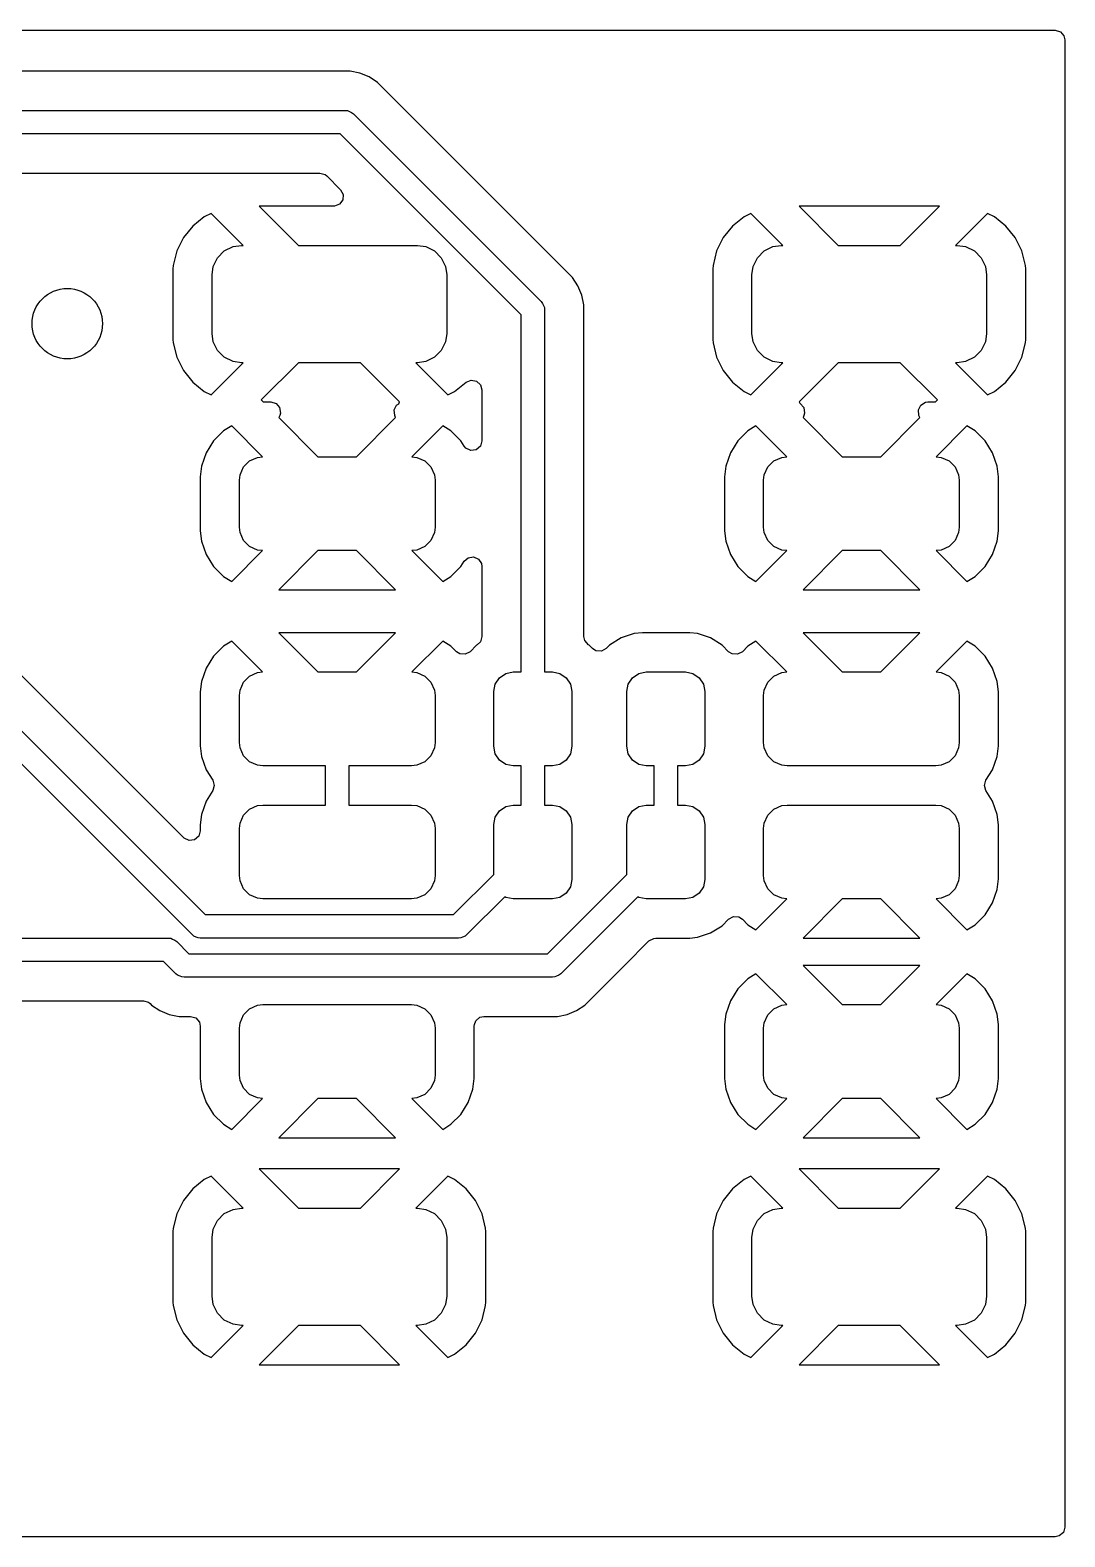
# Model space of a CAD drawing. Extents: x 133.5 to 160, y -98.2 to -79.
# Drawn here: x 146.78 to 160, y -98.25 to -79 of the extents above; entities that cross this region are included whole.
import ezdxf

# ---------------------------------------------------------------- set-up
doc = ezdxf.new("R2010")
doc.units = 0
doc.layers.add('BLACK', color=7, linetype='CONTINUOUS')

msp = doc.modelspace()

# ---------------------------------------------------------------- linework, layer by layer
at = {"layer": 'BLACK', "linetype": 'CONTINUOUS'}
for p, q in [((133.624, -79), (159.876, -79)), ((159.876, -79), (159.943039, -79.019685)), ((159.943039, -79.019685), (159.988794, -79.072489)), ((159.988794, -79.072489), (160, -79.124)), ((160, -79.124), (160, -98.126)), ((150.864375, -79.5245), (143.810931, -79.5245)), ((150.864377, -79.5245), (150.864375, -79.5245)), ((150.990044, -79.549497), (150.864377, -79.5245)), ((150.99005, -79.549499), (150.990044, -79.549497)), ((151.108433, -79.598535), (150.99005, -79.549499)), ((151.10844, -79.59854), (151.108433, -79.598535)), ((151.214979, -79.669726), (151.10844, -79.59854)), ((152.795253, -81.25), (151.214979, -79.669726)), ((143.875, -80.025), (150.800306, -80.025)), ((150.800306, -80.025), (150.82957, -80.027882)), ((150.82957, -80.027882), (150.846754, -80.035)), ((150.846754, -80.035), (150.883641, -80.050279)), ((150.883641, -80.050279), (150.906372, -80.068934)), ((150.906372, -80.068934), (153.306066, -82.468628)), ((150.738174, -80.325), (143.937132, -80.325)), ((153.05, -82.636826), (150.738174, -80.325)), ((145.823999, -80.8255), (150.479498, -80.8255)), ((150.479498, -80.8255), (150.546537, -80.845185)), ((150.546537, -80.845185), (150.567179, -80.861819)), ((150.567179, -80.861819), (150.743679, -81.038319)), ((150.743679, -81.038319), (150.777164, -81.099642)), ((150.730308, -81.225267), (150.664844, -81.249684)), ((150.77218, -81.169334), (150.730308, -81.225267)), ((150.777164, -81.099642), (150.77218, -81.169334)), ((149.000973, -81.383393), (148.852633, -81.502632)), ((149.087117, -81.340669), (149.000973, -81.383393)), ((149.087118, -81.340669), (149.087117, -81.340669)), ((149.496449, -81.75), (149.087118, -81.340669)), ((150.655998, -81.25), (149.703551, -81.25)), ((149.703551, -81.25), (150.203551, -81.75)), ((150.664844, -81.249684), (150.655998, -81.25)), ((153.594156, -82.048903), (152.795253, -81.25)), ((155.900973, -81.383393), (155.752633, -81.502632)), ((155.987117, -81.340669), (155.900973, -81.383393)), ((155.987118, -81.340669), (155.987117, -81.340669)), ((156.396449, -81.75), (155.987118, -81.340669)), ((158.396447, -81.25), (156.603551, -81.25)), ((156.603551, -81.25), (157.103552, -81.75)), ((157.896446, -81.75), (158.396447, -81.25)), ((159.01288, -81.340668), (158.603549, -81.75)), ((159.099025, -81.383392), (159.01288, -81.340668)), ((159.247366, -81.502632), (159.099025, -81.383392)), ((148.852632, -81.502633), (148.733392, -81.650974)), ((148.852633, -81.502632), (148.852632, -81.502633)), ((155.752632, -81.502633), (155.633392, -81.650974)), ((155.752633, -81.502632), (155.752632, -81.502633)), ((159.247367, -81.502633), (159.247366, -81.502632)), ((159.366607, -81.650974), (159.247367, -81.502633)), ((148.73339, -81.650977), (148.648831, -81.821476)), ((148.733392, -81.650974), (148.73339, -81.650977)), ((149.257096, -81.819807), (149.367999, -81.76559)), ((149.367999, -81.76559), (149.475, -81.75)), ((149.475, -81.75), (149.496449, -81.75)), ((150.203551, -81.75), (151.725, -81.75)), ((151.725, -81.75), (151.832001, -81.76559)), ((151.832001, -81.76559), (151.942904, -81.819807)), ((155.63339, -81.650977), (155.548831, -81.821476)), ((155.633392, -81.650974), (155.63339, -81.650977)), ((156.157096, -81.819807), (156.267999, -81.76559)), ((156.267999, -81.76559), (156.375, -81.75)), ((156.375, -81.75), (156.396449, -81.75)), ((157.103552, -81.75), (157.896446, -81.75)), ((158.603549, -81.75), (158.625, -81.75)), ((158.625, -81.75), (158.732001, -81.76559)), ((158.732001, -81.76559), (158.842904, -81.819807)), ((159.366609, -81.650977), (159.366607, -81.650974)), ((159.451168, -81.821476), (159.366609, -81.650977)), ((148.648831, -81.821476), (148.602897, -82.006175)), ((149.11559, -82.017999), (149.169807, -81.907096)), ((149.169807, -81.907096), (149.257096, -81.819807)), ((151.942904, -81.819807), (152.030193, -81.907096)), ((152.030193, -81.907096), (152.08441, -82.017999)), ((155.548831, -81.821476), (155.502897, -82.006175)), ((156.01559, -82.017999), (156.069807, -81.907096)), ((156.069807, -81.907096), (156.157096, -81.819807)), ((158.842904, -81.819807), (158.930193, -81.907096)), ((158.930193, -81.907096), (158.98441, -82.017999)), ((159.497102, -82.006175), (159.451168, -81.821476)), ((148.602897, -82.006175), (148.6, -82.048903)), ((148.6, -82.048903), (148.6, -82.951096)), ((149.1, -82.125), (149.11559, -82.017999)), ((149.1, -82.875), (149.1, -82.125)), ((152.08441, -82.017999), (152.1, -82.125)), ((152.1, -82.125), (152.1, -82.875)), ((153.705273, -82.16002), (153.594156, -82.048903)), ((153.705275, -82.160023), (153.705273, -82.16002)), ((153.705277, -82.160025), (153.705275, -82.160023)), ((153.776465, -82.266567), (153.705277, -82.160025)), ((155.502897, -82.006175), (155.5, -82.048903)), ((155.5, -82.048903), (155.5, -82.951096)), ((156, -82.125), (156.01559, -82.017999)), ((156, -82.875), (156, -82.125)), ((158.98441, -82.017999), (159, -82.125)), ((159, -82.125), (159, -82.875)), ((159.5, -82.048903), (159.497102, -82.006175)), ((159.5, -82.951096), (159.5, -82.048903)), ((153.825501, -82.38495), (153.776465, -82.266567)), ((153.825501, -82.384954), (153.825501, -82.38495)), ((153.825502, -82.384955), (153.825501, -82.384954)), ((153.8505, -82.510622), (153.825502, -82.384955)), ((153.306066, -82.468628), (153.324721, -82.491359)), ((153.324721, -82.491359), (153.335203, -82.516665)), ((153.335203, -82.516665), (153.347118, -82.54543)), ((153.347118, -82.54543), (153.35, -82.574694)), ((153.35, -82.574694), (153.35, -87.2)), ((153.8505, -83.749999), (153.8505, -82.510622)), ((153.05, -87.2), (153.05, -82.636826)), ((148.6, -82.951096), (148.602897, -82.993824)), ((149.11559, -82.982001), (149.1, -82.875)), ((152.1, -82.875), (152.08441, -82.982001)), ((155.5, -82.951096), (155.502897, -82.993824)), ((156.01559, -82.982001), (156, -82.875)), ((159, -82.875), (158.98441, -82.982001)), ((159.497102, -82.993824), (159.5, -82.951096)), ((148.602897, -82.993824), (148.648831, -83.178523)), ((149.169807, -83.092904), (149.11559, -82.982001)), ((149.257096, -83.180193), (149.169807, -83.092904)), ((152.030193, -83.092904), (151.942904, -83.180193)), ((152.08441, -82.982001), (152.030193, -83.092904)), ((155.502897, -82.993824), (155.548831, -83.178523)), ((156.069807, -83.092904), (156.01559, -82.982001)), ((156.157096, -83.180193), (156.069807, -83.092904)), ((158.930193, -83.092904), (158.842904, -83.180193)), ((158.98441, -82.982001), (158.930193, -83.092904)), ((159.451168, -83.178523), (159.497102, -82.993824)), ((148.648831, -83.178523), (148.73339, -83.349022)), ((148.73339, -83.349022), (148.733392, -83.349025)), ((148.733392, -83.349025), (148.852632, -83.497366)), ((149.087117, -83.659329), (149.496447, -83.25)), ((149.367999, -83.23441), (149.257096, -83.180193)), ((149.475, -83.25), (149.367999, -83.23441)), ((149.496447, -83.25), (149.475, -83.25)), ((150.203552, -83.25), (149.728552, -83.725)), ((150.996448, -83.25), (150.203552, -83.25)), ((151.496448, -83.749999), (150.996448, -83.25)), ((151.725, -83.25), (151.703552, -83.25)), ((151.703552, -83.25), (152.112881, -83.659329)), ((151.832001, -83.23441), (151.725, -83.25)), ((151.942904, -83.180193), (151.832001, -83.23441)), ((155.548831, -83.178523), (155.63339, -83.349022)), ((155.63339, -83.349022), (155.633392, -83.349025)), ((155.633392, -83.349025), (155.752632, -83.497366)), ((155.987117, -83.659329), (156.396447, -83.25)), ((156.267999, -83.23441), (156.157096, -83.180193)), ((156.375, -83.25), (156.267999, -83.23441)), ((156.396447, -83.25), (156.375, -83.25)), ((157.103551, -83.25), (156.603552, -83.749999)), ((157.896448, -83.25), (157.103551, -83.25)), ((158.371446, -83.724998), (157.896448, -83.25)), ((158.625, -83.25), (158.603552, -83.25)), ((158.603552, -83.25), (159.012881, -83.659329)), ((158.732001, -83.23441), (158.625, -83.25)), ((158.842904, -83.180193), (158.732001, -83.23441)), ((159.247367, -83.497366), (159.366607, -83.349025)), ((159.366607, -83.349025), (159.366609, -83.349022)), ((159.366609, -83.349022), (159.451168, -83.178523)), ((148.852632, -83.497366), (148.852633, -83.497367)), ((148.852633, -83.497367), (149.000972, -83.616606)), ((152.199027, -83.616606), (152.347813, -83.497008)), ((152.347813, -83.497008), (152.412396, -83.470349)), ((152.412396, -83.470349), (152.481141, -83.482839)), ((152.481141, -83.482839), (152.532219, -83.530513)), ((152.532219, -83.530513), (152.5495, -83.593655)), ((155.752632, -83.497366), (155.752633, -83.497367)), ((155.752633, -83.497367), (155.900972, -83.616606)), ((159.099027, -83.616606), (159.247366, -83.497367)), ((159.247366, -83.497367), (159.247367, -83.497366)), ((149.000972, -83.616606), (149.087117, -83.659329)), ((149.728552, -83.725), (149.753552, -83.75)), ((152.112881, -83.659329), (152.199027, -83.616606)), ((152.5495, -83.593655), (152.5495, -84.247463)), ((155.900972, -83.616606), (155.987117, -83.659329)), ((158.346447, -83.75), (158.371446, -83.724999)), ((158.371446, -83.724999), (158.371446, -83.724998)), ((159.012881, -83.659329), (159.099027, -83.616606)), ((149.753552, -83.75), (149.850816, -83.75)), ((149.850816, -83.75), (149.917855, -83.769685)), ((149.917855, -83.769685), (149.96361, -83.822489)), ((149.965377, -83.921453), (149.953551, -83.95)), ((149.96361, -83.822489), (149.973554, -83.891647)), ((149.973554, -83.891647), (149.965377, -83.921453)), ((151.427153, -83.851984), (151.458428, -83.789504)), ((151.434622, -83.921453), (151.427153, -83.851984)), ((151.446446, -83.95), (151.434622, -83.921453)), ((151.458428, -83.789504), (151.487141, -83.772467)), ((151.487141, -83.772467), (151.496448, -83.749999)), ((153.8505, -84.705069), (153.8505, -83.749999)), ((156.603552, -83.749999), (156.610855, -83.767629)), ((156.610855, -83.767629), (156.617855, -83.769685)), ((156.617855, -83.769685), (156.66361, -83.822489)), ((156.665377, -83.921453), (156.653551, -83.95)), ((156.66361, -83.822489), (156.673554, -83.891647)), ((156.673554, -83.891647), (156.665377, -83.921453)), ((158.127153, -83.851984), (158.158428, -83.789504)), ((158.134622, -83.921453), (158.127153, -83.851984)), ((158.146446, -83.95), (158.134622, -83.921453)), ((158.158428, -83.789504), (158.218517, -83.753852)), ((158.218517, -83.753852), (158.249183, -83.75)), ((158.249183, -83.75), (158.346447, -83.75)), ((149.248051, -84.120577), (149.120577, -84.248051)), ((149.351822, -84.055374), (149.248051, -84.120577)), ((149.746817, -84.450369), (149.351822, -84.055374)), ((149.953551, -83.95), (150.453552, -84.45)), ((150.946446, -84.45), (151.446446, -83.95)), ((152.048176, -84.055373), (151.65318, -84.450368)), ((152.151948, -84.120577), (152.048176, -84.055373)), ((152.279422, -84.248051), (152.151948, -84.120577)), ((155.948051, -84.120577), (155.820577, -84.248051)), ((156.051822, -84.055374), (155.948051, -84.120577)), ((156.446817, -84.450369), (156.051822, -84.055374)), ((156.653551, -83.95), (157.153552, -84.45)), ((157.646446, -84.45), (158.146446, -83.95)), ((158.748176, -84.055373), (158.35318, -84.450368)), ((158.851948, -84.120577), (158.748176, -84.055373)), ((158.979422, -84.248051), (158.851948, -84.120577)), ((149.120577, -84.248051), (149.024663, -84.400698)), ((152.320506, -84.313435), (152.279422, -84.248051)), ((152.344297, -84.341176), (152.320506, -84.313435)), ((152.529815, -84.314502), (152.477011, -84.360257)), ((152.5495, -84.247463), (152.529815, -84.314502)), ((155.820577, -84.248051), (155.724663, -84.400698)), ((159.075336, -84.400698), (158.979422, -84.248051)), ((149.024663, -84.400698), (148.965122, -84.570858)), ((149.502501, -84.580459), (149.580459, -84.502501)), ((149.580459, -84.502501), (149.681315, -84.457969)), ((149.681315, -84.457969), (149.746817, -84.450369)), ((150.453552, -84.45), (150.946446, -84.45)), ((151.65318, -84.450368), (151.718685, -84.457969)), ((151.718685, -84.457969), (151.819541, -84.502501)), ((151.819541, -84.502501), (151.897499, -84.580459)), ((152.407853, -84.370201), (152.344297, -84.341176)), ((152.477011, -84.360257), (152.407853, -84.370201)), ((155.724663, -84.400698), (155.665122, -84.570858)), ((156.202501, -84.580459), (156.280459, -84.502501)), ((156.280459, -84.502501), (156.381315, -84.457969)), ((156.381315, -84.457969), (156.446817, -84.450369)), ((157.153552, -84.45), (157.646446, -84.45)), ((158.35318, -84.450368), (158.418685, -84.457969)), ((158.418685, -84.457969), (158.519541, -84.502501)), ((158.519541, -84.502501), (158.597499, -84.580459)), ((159.134877, -84.570858), (159.075336, -84.400698)), ((148.965122, -84.570858), (148.95, -84.705069)), ((149.45, -84.75), (149.457969, -84.681315)), ((149.457969, -84.681315), (149.502501, -84.580459)), ((151.897499, -84.580459), (151.942031, -84.681315)), ((151.942031, -84.681315), (151.95, -84.75)), ((155.665122, -84.570858), (155.65, -84.705069)), ((156.15, -84.75), (156.157969, -84.681315)), ((156.157969, -84.681315), (156.202501, -84.580459)), ((158.597499, -84.580459), (158.642031, -84.681315)), ((158.642031, -84.681315), (158.65, -84.75)), ((159.149999, -84.705069), (159.134877, -84.570858)), ((148.95, -84.705069), (148.95, -85.39493)), ((149.45, -85.35), (149.45, -84.75)), ((151.95, -84.75), (151.95, -85.35)), ((153.8505, -86.149999), (153.8505, -84.705069)), ((155.65, -84.705069), (155.65, -85.39493)), ((156.15, -85.35), (156.15, -84.75)), ((158.65, -84.75), (158.65, -85.35)), ((159.15, -84.70507), (159.149999, -84.705069)), ((159.15, -85.39493), (159.15, -84.70507)), ((148.95, -85.39493), (148.965122, -85.529141)), ((149.457969, -85.418685), (149.45, -85.35)), ((149.502501, -85.519541), (149.457969, -85.418685)), ((151.942031, -85.418685), (151.897499, -85.519541)), ((151.95, -85.35), (151.942031, -85.418685)), ((155.65, -85.39493), (155.665122, -85.529141)), ((156.157969, -85.418685), (156.15, -85.35)), ((156.202501, -85.519541), (156.157969, -85.418685)), ((158.642031, -85.418685), (158.597499, -85.519541)), ((158.65, -85.35), (158.642031, -85.418685)), ((159.134877, -85.529141), (159.149999, -85.39493)), ((159.149999, -85.39493), (159.15, -85.39493)), ((148.965122, -85.529141), (149.024663, -85.699301)), ((149.351822, -86.044625), (149.746816, -85.64963)), ((149.580459, -85.597499), (149.502501, -85.519541)), ((149.681315, -85.642031), (149.580459, -85.597499)), ((149.746816, -85.64963), (149.681315, -85.642031)), ((150.453551, -85.65), (149.953552, -86.149999)), ((150.946448, -85.65), (150.453551, -85.65)), ((151.446448, -86.149999), (150.946448, -85.65)), ((151.718685, -85.642031), (151.653182, -85.64963)), ((151.653182, -85.64963), (152.048176, -86.044625)), ((151.819541, -85.597499), (151.718685, -85.642031)), ((151.897499, -85.519541), (151.819541, -85.597499)), ((155.665122, -85.529141), (155.724663, -85.699301)), ((156.051822, -86.044625), (156.446816, -85.64963)), ((156.280459, -85.597499), (156.202501, -85.519541)), ((156.381315, -85.642031), (156.280459, -85.597499)), ((156.446816, -85.64963), (156.381315, -85.642031)), ((157.153551, -85.65), (156.653552, -86.149999)), ((157.646448, -85.65), (157.153551, -85.65)), ((158.146448, -86.149999), (157.646448, -85.65)), ((158.418685, -85.642031), (158.353182, -85.64963)), ((158.353182, -85.64963), (158.748176, -86.044625)), ((158.519541, -85.597499), (158.418685, -85.642031)), ((158.597499, -85.519541), (158.519541, -85.597499)), ((159.075336, -85.699301), (159.134877, -85.529141)), ((149.024663, -85.699301), (149.120577, -85.851948)), ((149.120577, -85.851948), (149.248051, -85.979422)), ((152.151946, -85.979424), (152.279423, -85.851946)), ((152.279423, -85.851946), (152.320506, -85.786564)), ((152.320506, -85.786564), (152.372841, -85.740273)), ((152.372841, -85.740273), (152.441894, -85.729624)), ((152.441894, -85.729624), (152.505742, -85.758)), ((152.505742, -85.758), (152.544115, -85.816389)), ((152.544115, -85.816389), (152.5495, -85.852536)), ((152.5495, -85.852536), (152.5495, -86.746042)), ((155.724663, -85.699301), (155.820577, -85.851948)), ((155.820577, -85.851948), (155.948051, -85.979422)), ((158.851946, -85.979424), (158.979423, -85.851946)), ((158.979423, -85.851946), (159.075336, -85.699301)), ((149.248051, -85.979422), (149.351822, -86.044625)), ((152.048176, -86.044625), (152.048177, -86.044625)), ((152.048177, -86.044625), (152.151946, -85.979424)), ((155.948051, -85.979422), (156.051822, -86.044625)), ((158.748176, -86.044625), (158.748177, -86.044625)), ((158.748177, -86.044625), (158.851946, -85.979424)), ((149.953552, -86.149999), (149.953553, -86.15)), ((149.953553, -86.15), (151.446448, -86.15)), ((151.446448, -86.15), (151.446448, -86.149999)), ((153.8505, -86.746042), (153.8505, -86.149999)), ((156.653552, -86.149999), (156.653553, -86.15)), ((156.653553, -86.15), (158.146448, -86.15)), ((158.146448, -86.15), (158.146448, -86.149999)), ((149.351822, -86.805374), (149.248051, -86.870577)), ((149.746817, -87.200369), (149.351822, -86.805374)), ((151.446447, -86.7), (149.953551, -86.7)), ((149.953551, -86.7), (150.453552, -87.2)), ((150.946446, -87.2), (151.446447, -86.7)), ((152.048176, -86.805373), (151.65318, -87.200368)), ((152.151948, -86.870577), (152.048176, -86.805373)), ((152.529815, -86.813081), (152.490598, -86.85158)), ((152.5495, -86.746042), (152.529815, -86.813081)), ((153.862678, -86.799632), (153.8505, -86.746042)), ((153.909402, -86.85158), (153.862678, -86.799632)), ((154.330663, -86.765187), (154.181342, -86.857289)), ((154.330668, -86.765185), (154.330663, -86.765187)), ((154.4972, -86.710001), (154.330668, -86.765185)), ((154.497203, -86.71), (154.4972, -86.710001)), ((154.59998, -86.699501), (154.497203, -86.71)), ((154.599998, -86.6995), (154.59998, -86.699501)), ((155.20001, -86.6995), (154.599998, -86.6995)), ((155.204905, -86.7), (155.20001, -86.6995)), ((155.302795, -86.71), (155.204905, -86.7)), ((155.302797, -86.710001), (155.302795, -86.71)), ((155.469334, -86.765186), (155.302797, -86.710001)), ((155.618656, -86.857288), (155.469334, -86.765186)), ((156.051822, -86.805374), (155.948053, -86.870576)), ((156.446817, -87.200369), (156.051822, -86.805374)), ((158.146447, -86.7), (156.653551, -86.7)), ((156.653551, -86.7), (157.153552, -87.2)), ((157.646446, -87.2), (158.146447, -86.7)), ((158.748176, -86.805373), (158.35318, -87.200368)), ((158.851948, -86.870577), (158.748176, -86.805373)), ((148.738319, -89.318372), (146.414673, -86.994726)), ((149.120577, -86.998051), (149.024663, -87.150698)), ((149.248051, -86.870577), (149.120577, -86.998051)), ((152.22232, -86.940949), (152.151948, -86.870577)), ((152.266667, -86.96945), (152.22232, -86.940949)), ((152.336358, -86.974434), (152.266667, -86.96945)), ((152.397682, -86.94095), (152.336358, -86.974434)), ((152.481346, -86.857286), (152.397682, -86.94095)), ((152.490598, -86.85158), (152.481346, -86.857286)), ((153.918655, -86.857287), (153.909402, -86.85158)), ((153.918656, -86.857288), (153.918655, -86.857287)), ((153.96232, -86.900951), (153.918656, -86.857288)), ((154.006665, -86.92945), (153.96232, -86.900951)), ((154.076357, -86.934435), (154.006665, -86.92945)), ((154.13768, -86.900951), (154.076357, -86.934435)), ((154.181342, -86.857289), (154.13768, -86.900951)), ((155.618657, -86.857289), (155.618656, -86.857288)), ((155.702317, -86.940949), (155.618657, -86.857289)), ((155.746664, -86.969449), (155.702317, -86.940949)), ((155.816355, -86.974434), (155.746664, -86.969449)), ((155.877679, -86.94095), (155.816355, -86.974434)), ((155.948053, -86.870576), (155.877679, -86.94095)), ((158.979422, -86.998051), (158.851948, -86.870577)), ((159.075336, -87.150698), (158.979422, -86.998051)), ((149.024663, -87.150698), (148.965122, -87.320858)), ((149.681315, -87.207969), (149.746817, -87.200369)), ((150.453552, -87.2), (150.946446, -87.2)), ((151.65318, -87.200368), (151.718685, -87.207969)), ((152.854329, -87.21903), (152.95, -87.2)), ((152.95, -87.2), (153.05, -87.2)), ((153.35, -87.2), (153.45, -87.2)), ((153.45, -87.2), (153.545671, -87.21903)), ((154.554329, -87.21903), (154.65, -87.2)), ((154.65, -87.2), (155.15, -87.2)), ((155.15, -87.2), (155.245671, -87.21903)), ((156.381315, -87.207969), (156.446817, -87.200369)), ((157.153552, -87.2), (157.646446, -87.2)), ((158.35318, -87.200368), (158.418685, -87.207969)), ((159.134877, -87.320858), (159.075336, -87.150698)), ((146.106066, -87.393934), (149.012132, -90.3)), ((148.965122, -87.320858), (148.95, -87.455069)), ((149.457969, -87.431315), (149.502501, -87.330459)), ((149.502501, -87.330459), (149.580459, -87.252501)), ((149.580459, -87.252501), (149.681315, -87.207969)), ((151.718685, -87.207969), (151.819541, -87.252501)), ((151.819541, -87.252501), (151.897499, -87.330459)), ((151.897499, -87.330459), (151.942031, -87.431315)), ((152.7, -87.45), (152.71903, -87.354329)), ((152.71903, -87.354329), (152.773223, -87.273223)), ((152.773223, -87.273223), (152.854329, -87.21903)), ((153.545671, -87.21903), (153.626777, -87.273223)), ((153.626777, -87.273223), (153.68097, -87.354329)), ((153.68097, -87.354329), (153.7, -87.45)), ((154.4, -87.45), (154.41903, -87.354329)), ((154.41903, -87.354329), (154.473223, -87.273223)), ((154.473223, -87.273223), (154.554329, -87.21903)), ((155.245671, -87.21903), (155.326777, -87.273223)), ((155.326777, -87.273223), (155.38097, -87.354329)), ((155.38097, -87.354329), (155.4, -87.45)), ((156.157969, -87.431315), (156.202501, -87.330459)), ((156.202501, -87.330459), (156.280459, -87.252501)), ((156.280459, -87.252501), (156.381315, -87.207969)), ((158.418685, -87.207969), (158.519541, -87.252501)), ((158.519541, -87.252501), (158.597499, -87.330459)), ((158.597499, -87.330459), (158.642031, -87.431315)), ((159.149999, -87.455069), (159.134877, -87.320858)), ((148.95, -87.455069), (148.95, -88.14493)), ((149.45, -87.5), (149.457969, -87.431315)), ((149.45, -88.1), (149.45, -87.5)), ((151.942031, -87.431315), (151.95, -87.5)), ((151.95, -87.5), (151.95, -88.1)), ((152.7, -88.15), (152.7, -87.45)), ((153.7, -87.45), (153.7, -88.15)), ((154.4, -88.15), (154.4, -87.45)), ((155.4, -87.45), (155.4, -88.15)), ((156.15, -87.5), (156.157969, -87.431315)), ((156.15, -88.1), (156.15, -87.5)), ((158.642031, -87.431315), (158.65, -87.5)), ((158.65, -87.5), (158.65, -88.1)), ((159.15, -87.45507), (159.149999, -87.455069)), ((159.15, -88.14493), (159.15, -87.45507)), ((148.843934, -90.556066), (145.937868, -87.65)), ((148.95, -88.14493), (148.965122, -88.279141)), ((149.457969, -88.168685), (149.45, -88.1)), ((151.95, -88.1), (151.942031, -88.168685)), ((152.71903, -88.245671), (152.7, -88.15)), ((153.7, -88.15), (153.68097, -88.245671)), ((154.41903, -88.245671), (154.4, -88.15)), ((155.4, -88.15), (155.38097, -88.245671)), ((156.157969, -88.168685), (156.15, -88.1)), ((158.65, -88.1), (158.642031, -88.168685)), ((159.134877, -88.279141), (159.149999, -88.14493)), ((159.149999, -88.14493), (159.15, -88.14493)), ((148.965122, -88.279141), (149.024663, -88.449301)), ((149.502501, -88.269541), (149.457969, -88.168685)), ((149.580459, -88.347499), (149.502501, -88.269541)), ((149.681315, -88.392031), (149.580459, -88.347499)), ((151.819541, -88.347499), (151.718685, -88.392031)), ((151.897499, -88.269541), (151.819541, -88.347499)), ((151.942031, -88.168685), (151.897499, -88.269541)), ((152.773223, -88.326777), (152.71903, -88.245671)), ((152.854329, -88.38097), (152.773223, -88.326777)), ((153.626777, -88.326777), (153.545671, -88.38097)), ((153.68097, -88.245671), (153.626777, -88.326777)), ((154.473223, -88.326777), (154.41903, -88.245671)), ((154.554329, -88.38097), (154.473223, -88.326777)), ((155.326777, -88.326777), (155.245671, -88.38097)), ((155.38097, -88.245671), (155.326777, -88.326777)), ((156.202501, -88.269541), (156.157969, -88.168685)), ((156.280459, -88.347499), (156.202501, -88.269541)), ((156.381315, -88.392031), (156.280459, -88.347499)), ((158.519541, -88.347499), (158.418685, -88.392031)), ((158.597499, -88.269541), (158.519541, -88.347499)), ((158.642031, -88.168685), (158.597499, -88.269541)), ((159.075336, -88.449301), (159.134877, -88.279141)), ((149.024663, -88.449301), (149.109317, -88.584028)), ((149.75, -88.4), (149.681315, -88.392031)), ((150.55, -88.4), (149.75, -88.4)), ((150.55, -88.9), (150.55, -88.4)), ((151.65, -88.4), (150.85, -88.4)), ((150.85, -88.4), (150.85, -88.9)), ((151.718685, -88.392031), (151.65, -88.4)), ((152.95, -88.4), (152.854329, -88.38097)), ((153.05, -88.4), (152.95, -88.4)), ((153.05, -88.9), (153.05, -88.4)), ((153.45, -88.4), (153.35, -88.4)), ((153.35, -88.4), (153.35, -88.9)), ((153.545671, -88.38097), (153.45, -88.4)), ((154.65, -88.4), (154.554329, -88.38097)), ((154.75, -88.4), (154.65, -88.4)), ((154.75, -88.9), (154.75, -88.4)), ((155.15, -88.4), (155.05, -88.4)), ((155.05, -88.4), (155.05, -88.9)), ((155.245671, -88.38097), (155.15, -88.4)), ((156.45, -88.4), (156.381315, -88.392031)), ((158.35, -88.4), (156.45, -88.4)), ((158.418685, -88.392031), (158.35, -88.4)), ((158.990682, -88.584028), (159.075336, -88.449301)), ((149.109317, -88.715972), (149.024663, -88.850698)), ((149.109317, -88.584028), (149.128317, -88.651265)), ((149.128317, -88.651265), (149.109317, -88.715972)), ((158.971682, -88.648735), (158.990682, -88.584028)), ((158.990682, -88.715972), (158.971682, -88.648735)), ((159.075336, -88.850698), (158.990682, -88.715972)), ((149.024663, -88.850698), (148.965122, -89.020858)), ((149.580459, -88.952501), (149.681315, -88.907969)), ((149.681315, -88.907969), (149.75, -88.9)), ((149.75, -88.9), (150.55, -88.9)), ((150.85, -88.9), (151.65, -88.9)), ((151.65, -88.9), (151.718685, -88.907969)), ((151.718685, -88.907969), (151.819541, -88.952501)), ((152.773223, -88.973223), (152.854329, -88.91903)), ((152.854329, -88.91903), (152.95, -88.9)), ((152.95, -88.9), (153.05, -88.9)), ((153.35, -88.9), (153.45, -88.9)), ((153.45, -88.9), (153.545671, -88.91903)), ((153.545671, -88.91903), (153.626777, -88.973223)), ((154.473223, -88.973223), (154.554329, -88.91903)), ((154.554329, -88.91903), (154.65, -88.9)), ((154.65, -88.9), (154.75, -88.9)), ((155.05, -88.9), (155.15, -88.9)), ((155.15, -88.9), (155.245671, -88.91903)), ((155.245671, -88.91903), (155.326777, -88.973223)), ((156.280459, -88.952501), (156.381315, -88.907969)), ((156.381315, -88.907969), (156.45, -88.9)), ((156.45, -88.9), (158.35, -88.9)), ((158.35, -88.9), (158.418685, -88.907969)), ((158.418685, -88.907969), (158.519541, -88.952501)), ((159.134877, -89.020858), (159.075336, -88.850698)), ((148.965122, -89.020858), (148.95, -89.155069)), ((149.457969, -89.131315), (149.502501, -89.030459)), ((149.502501, -89.030459), (149.580459, -88.952501)), ((151.819541, -88.952501), (151.897499, -89.030459)), ((151.897499, -89.030459), (151.942031, -89.131315)), ((152.7, -89.15), (152.71903, -89.054329)), ((152.71903, -89.054329), (152.773223, -88.973223)), ((153.626777, -88.973223), (153.68097, -89.054329)), ((153.68097, -89.054329), (153.7, -89.15)), ((154.4, -89.15), (154.41903, -89.054329)), ((154.41903, -89.054329), (154.473223, -88.973223)), ((155.326777, -88.973223), (155.38097, -89.054329)), ((155.38097, -89.054329), (155.4, -89.15)), ((156.157969, -89.131315), (156.202501, -89.030459)), ((156.202501, -89.030459), (156.280459, -88.952501)), ((158.519541, -88.952501), (158.597499, -89.030459)), ((158.597499, -89.030459), (158.642031, -89.131315)), ((159.149999, -89.155069), (159.134877, -89.020858)), ((148.744797, -89.324404), (148.738319, -89.318372)), ((148.930315, -89.29773), (148.877511, -89.343485)), ((148.95, -89.230691), (148.930315, -89.29773)), ((148.95, -89.155069), (148.95, -89.230691)), ((149.45, -89.2), (149.457969, -89.131315)), ((149.45, -89.8), (149.45, -89.2)), ((151.942031, -89.131315), (151.95, -89.2)), ((151.95, -89.2), (151.95, -89.8)), ((152.7, -89.787868), (152.7, -89.15)), ((153.7, -89.15), (153.7, -89.85)), ((154.4, -89.787868), (154.4, -89.15)), ((155.4, -89.15), (155.4, -89.85)), ((156.15, -89.2), (156.157969, -89.131315)), ((156.15, -89.8), (156.15, -89.2)), ((158.642031, -89.131315), (158.65, -89.2)), ((158.65, -89.2), (158.65, -89.8)), ((159.15, -89.15507), (159.149999, -89.155069)), ((159.15, -89.84493), (159.15, -89.15507)), ((148.808353, -89.353429), (148.744797, -89.324404)), ((148.877511, -89.343485), (148.808353, -89.353429)), ((149.457969, -89.868685), (149.45, -89.8)), ((149.502501, -89.969541), (149.457969, -89.868685)), ((151.942031, -89.868685), (151.897499, -89.969541)), ((151.95, -89.8), (151.942031, -89.868685)), ((152.187868, -90.3), (152.7, -89.787868)), ((153.387868, -90.8), (154.4, -89.787868)), ((153.7, -89.85), (153.68097, -89.945671)), ((155.4, -89.85), (155.38097, -89.945671)), ((156.157969, -89.868685), (156.15, -89.8)), ((156.202501, -89.969541), (156.157969, -89.868685)), ((158.642031, -89.868685), (158.597499, -89.969541)), ((158.65, -89.8), (158.642031, -89.868685)), ((159.134877, -89.979141), (159.149999, -89.84493)), ((159.149999, -89.84493), (159.15, -89.84493)), ((149.580459, -90.047499), (149.502501, -89.969541)), ((149.681315, -90.092031), (149.580459, -90.047499)), ((151.819541, -90.047499), (151.718685, -90.092031)), ((151.897499, -89.969541), (151.819541, -90.047499)), ((152.840441, -90.07169), (152.356066, -90.556066)), ((152.854329, -90.08097), (152.840441, -90.07169)), ((152.95, -90.1), (152.854329, -90.08097)), ((153.545671, -90.08097), (153.45, -90.1)), ((153.626777, -90.026777), (153.545671, -90.08097)), ((154.540441, -90.07169), (153.556066, -91.056066)), ((153.68097, -89.945671), (153.626777, -90.026777)), ((154.554329, -90.08097), (154.540441, -90.07169)), ((154.65, -90.1), (154.554329, -90.08097)), ((155.245671, -90.08097), (155.15, -90.1)), ((155.326777, -90.026777), (155.245671, -90.08097)), ((155.38097, -89.945671), (155.326777, -90.026777)), ((156.280459, -90.047499), (156.202501, -89.969541)), ((156.381315, -90.092031), (156.280459, -90.047499)), ((158.519541, -90.047499), (158.418685, -90.092031)), ((158.597499, -89.969541), (158.519541, -90.047499)), ((159.075336, -90.149301), (159.134877, -89.979141)), ((149.75, -90.1), (149.681315, -90.092031)), ((151.65, -90.1), (149.75, -90.1)), ((151.718685, -90.092031), (151.65, -90.1)), ((153.45, -90.1), (152.95, -90.1)), ((155.15, -90.1), (154.65, -90.1)), ((156.051822, -90.494625), (156.446816, -90.09963)), ((156.446816, -90.09963), (156.381315, -90.092031)), ((157.153551, -90.1), (156.653552, -90.599999)), ((157.646448, -90.1), (157.153551, -90.1)), ((158.146448, -90.599999), (157.646448, -90.1)), ((158.418685, -90.092031), (158.353181, -90.09963)), ((158.353181, -90.09963), (158.748176, -90.494625)), ((158.979423, -90.301946), (159.075336, -90.149301)), ((149.012132, -90.3), (152.187868, -90.3)), ((155.469334, -90.534814), (155.618656, -90.442712)), ((155.618656, -90.442712), (155.70232, -90.359047)), ((155.70232, -90.359047), (155.763639, -90.325565)), ((155.763639, -90.325565), (155.833331, -90.330549)), ((155.833331, -90.330549), (155.877679, -90.35905)), ((155.877679, -90.35905), (155.948051, -90.429422)), ((155.948051, -90.429422), (156.051822, -90.494625)), ((158.748177, -90.494625), (158.851946, -90.429424)), ((158.851946, -90.429424), (158.979423, -90.301946)), ((145.425, -90.6), (148.542893, -90.6)), ((148.542893, -90.6), (148.572157, -90.602882)), ((148.572157, -90.602882), (148.594554, -90.612159)), ((148.594554, -90.612159), (148.626228, -90.625279)), ((148.626228, -90.625279), (148.648959, -90.643934)), ((148.648959, -90.643934), (148.805025, -90.8)), ((148.866665, -90.574721), (148.843934, -90.556066)), ((148.898339, -90.58784), (148.866665, -90.574721)), ((148.920736, -90.597118), (148.898339, -90.58784)), ((148.95, -90.6), (148.920736, -90.597118)), ((152.25, -90.6), (148.95, -90.6)), ((152.279264, -90.597118), (152.25, -90.6)), ((152.301661, -90.58784), (152.279264, -90.597118)), ((152.333335, -90.574721), (152.301661, -90.58784)), ((152.356066, -90.556066), (152.333335, -90.574721)), ((154.369945, -90.95), (154.683127, -90.636817)), ((154.683127, -90.636817), (154.74445, -90.603333)), ((154.74445, -90.603333), (154.770808, -90.600499)), ((154.770808, -90.600499), (155.200002, -90.600499)), ((155.200002, -90.600499), (155.200008, -90.600499)), ((155.200008, -90.600499), (155.204903, -90.599999)), ((155.204903, -90.599999), (155.302797, -90.589999)), ((155.302797, -90.589999), (155.469334, -90.534814)), ((156.653552, -90.599999), (156.653553, -90.6)), ((156.653553, -90.6), (158.146448, -90.6)), ((158.146448, -90.6), (158.146448, -90.599999)), ((158.748176, -90.494625), (158.748177, -90.494625)), ((148.805025, -90.8), (153.387868, -90.8)), ((148.480761, -90.9), (145.425, -90.9)), ((148.636827, -91.056066), (148.480761, -90.9)), ((153.864669, -91.455277), (154.369945, -90.95)), ((158.146447, -90.95), (156.653551, -90.95)), ((156.653551, -90.95), (157.153552, -91.45)), ((157.646446, -91.45), (158.146447, -90.95)), ((148.659558, -91.074721), (148.636827, -91.056066)), ((148.691232, -91.08784), (148.659558, -91.074721)), ((148.713629, -91.097118), (148.691232, -91.08784)), ((148.742893, -91.1), (148.713629, -91.097118)), ((153.45, -91.1), (148.742893, -91.1)), ((153.479264, -91.097118), (153.45, -91.1)), ((153.501661, -91.08784), (153.479264, -91.097118)), ((153.533335, -91.074721), (153.501661, -91.08784)), ((153.556066, -91.056066), (153.533335, -91.074721)), ((155.948051, -91.120577), (155.820577, -91.248051)), ((156.051822, -91.055374), (155.948051, -91.120577)), ((156.446817, -91.450369), (156.051822, -91.055374)), ((158.748176, -91.055373), (158.35318, -91.450368)), ((158.851948, -91.120577), (158.748176, -91.055373)), ((158.979422, -91.248051), (158.851948, -91.120577)), ((145.740516, -91.4005), (148.222084, -91.4005)), ((148.222084, -91.4005), (148.289123, -91.420185)), ((148.289123, -91.420185), (148.309765, -91.436819)), ((148.309765, -91.436819), (148.328219, -91.455273)), ((155.724663, -91.400698), (155.665122, -91.570858)), ((155.820577, -91.248051), (155.724663, -91.400698)), ((159.075336, -91.400698), (158.979422, -91.248051)), ((159.134877, -91.570858), (159.075336, -91.400698)), ((148.328219, -91.455273), (148.328222, -91.455275)), ((148.328222, -91.455275), (148.328224, -91.455277)), ((148.328224, -91.455277), (148.434766, -91.526465)), ((148.434766, -91.526465), (148.553149, -91.575501)), ((148.553149, -91.575501), (148.553153, -91.575501)), ((148.553153, -91.575501), (148.553154, -91.575502)), ((148.553154, -91.575502), (148.678821, -91.6005)), ((148.678821, -91.6005), (148.826, -91.6005)), ((148.826, -91.6005), (148.893039, -91.620185)), ((148.893039, -91.620185), (148.938794, -91.672989)), ((149.457969, -91.681315), (149.502501, -91.580459)), ((149.502501, -91.580459), (149.580459, -91.502501)), ((149.580459, -91.502501), (149.681315, -91.457969)), ((149.681315, -91.457969), (149.75, -91.45)), ((149.75, -91.45), (151.65, -91.45)), ((151.65, -91.45), (151.718685, -91.457969)), ((151.718685, -91.457969), (151.819541, -91.502501)), ((151.819541, -91.502501), (151.897499, -91.580459)), ((151.897499, -91.580459), (151.942031, -91.681315)), ((152.469685, -91.657461), (152.522489, -91.611706)), ((152.522489, -91.611706), (152.574, -91.6005)), ((152.574, -91.6005), (153.514071, -91.6005)), ((153.514071, -91.6005), (153.637235, -91.576)), ((153.637235, -91.576), (153.639744, -91.575501)), ((153.639744, -91.575501), (153.758127, -91.526465)), ((153.758127, -91.526465), (153.864669, -91.455277)), ((155.665122, -91.570858), (155.65, -91.705069)), ((156.157969, -91.681315), (156.202501, -91.580459)), ((156.202501, -91.580459), (156.280459, -91.502501)), ((156.280459, -91.502501), (156.381315, -91.457969)), ((156.381315, -91.457969), (156.446817, -91.450369)), ((157.153552, -91.45), (157.646446, -91.45)), ((158.35318, -91.450368), (158.418685, -91.457969)), ((158.418685, -91.457969), (158.519541, -91.502501)), ((158.519541, -91.502501), (158.597499, -91.580459)), ((158.597499, -91.580459), (158.642031, -91.681315)), ((159.149999, -91.705069), (159.134877, -91.570858)), ((148.938794, -91.672989), (148.95, -91.7245)), ((148.95, -91.7245), (148.95, -92.39493)), ((149.45, -91.75), (149.457969, -91.681315)), ((149.45, -92.35), (149.45, -91.75)), ((151.942031, -91.681315), (151.95, -91.75)), ((151.95, -91.75), (151.95, -92.35)), ((152.45, -91.7245), (152.455706, -91.705069)), ((152.45, -92.39493), (152.45, -91.7245)), ((152.455706, -91.705069), (152.469685, -91.657461)), ((155.65, -91.705069), (155.65, -92.39493)), ((156.15, -91.75), (156.157969, -91.681315)), ((156.15, -92.35), (156.15, -91.75)), ((158.642031, -91.681315), (158.65, -91.75)), ((158.65, -91.75), (158.65, -92.35)), ((159.15, -91.70507), (159.149999, -91.705069)), ((159.15, -92.39493), (159.15, -91.70507)), ((148.95, -92.39493), (148.965122, -92.529141)), ((149.457969, -92.418685), (149.45, -92.35)), ((151.95, -92.35), (151.942031, -92.418685)), ((152.434877, -92.529141), (152.449999, -92.39493)), ((152.449999, -92.39493), (152.45, -92.39493)), ((155.65, -92.39493), (155.665122, -92.529141)), ((156.157969, -92.418685), (156.15, -92.35)), ((158.65, -92.35), (158.642031, -92.418685)), ((159.134877, -92.529141), (159.149999, -92.39493)), ((159.149999, -92.39493), (159.15, -92.39493)), ((148.965122, -92.529141), (149.024663, -92.699301)), ((149.502501, -92.519541), (149.457969, -92.418685)), ((149.580459, -92.597499), (149.502501, -92.519541)), ((151.897499, -92.519541), (151.819541, -92.597499)), ((151.942031, -92.418685), (151.897499, -92.519541)), ((152.375336, -92.699301), (152.434877, -92.529141)), ((155.665122, -92.529141), (155.724663, -92.699301)), ((156.202501, -92.519541), (156.157969, -92.418685)), ((156.280459, -92.597499), (156.202501, -92.519541)), ((158.597499, -92.519541), (158.519541, -92.597499)), ((158.642031, -92.418685), (158.597499, -92.519541)), ((159.075336, -92.699301), (159.134877, -92.529141)), ((149.024663, -92.699301), (149.120577, -92.851948)), ((149.351822, -93.044625), (149.746816, -92.64963)), ((149.681315, -92.642031), (149.580459, -92.597499)), ((149.746816, -92.64963), (149.681315, -92.642031)), ((150.453551, -92.65), (149.953552, -93.149999)), ((150.946448, -92.65), (150.453551, -92.65)), ((151.446448, -93.149999), (150.946448, -92.65)), ((151.718685, -92.642031), (151.653181, -92.64963)), ((151.653181, -92.64963), (152.048176, -93.044625)), ((151.819541, -92.597499), (151.718685, -92.642031)), ((152.279423, -92.851946), (152.375336, -92.699301)), ((155.724663, -92.699301), (155.820577, -92.851948)), ((156.051822, -93.044625), (156.446816, -92.64963)), ((156.381315, -92.642031), (156.280459, -92.597499)), ((156.446816, -92.64963), (156.381315, -92.642031)), ((157.153551, -92.65), (156.653552, -93.149999)), ((157.646448, -92.65), (157.153551, -92.65)), ((158.146448, -93.149999), (157.646448, -92.65)), ((158.418685, -92.642031), (158.353182, -92.64963)), ((158.353182, -92.64963), (158.748176, -93.044625)), ((158.519541, -92.597499), (158.418685, -92.642031)), ((158.979423, -92.851946), (159.075336, -92.699301)), ((149.120577, -92.851948), (149.248051, -92.979422)), ((152.151946, -92.979424), (152.279423, -92.851946)), ((155.820577, -92.851948), (155.948051, -92.979422)), ((158.851946, -92.979424), (158.979423, -92.851946)), ((149.248051, -92.979422), (149.351822, -93.044625)), ((149.953552, -93.149999), (149.953553, -93.15)), ((149.953553, -93.15), (151.446448, -93.15)), ((151.446448, -93.15), (151.446448, -93.149999)), ((152.048176, -93.044625), (152.048177, -93.044625)), ((152.048177, -93.044625), (152.151946, -92.979424)), ((155.948051, -92.979422), (156.051822, -93.044625)), ((156.653552, -93.149999), (156.653553, -93.15)), ((156.653553, -93.15), (158.146448, -93.15)), ((158.146448, -93.15), (158.146448, -93.149999)), ((158.748176, -93.044625), (158.748177, -93.044625)), ((158.748177, -93.044625), (158.851946, -92.979424)), ((151.496447, -93.55), (149.703551, -93.55)), ((149.703551, -93.55), (150.203552, -94.05)), ((150.996446, -94.05), (151.496447, -93.55)), ((158.396447, -93.55), (156.603551, -93.55)), ((156.603551, -93.55), (157.103552, -94.05)), ((157.896446, -94.05), (158.396447, -93.55)), ((149.000973, -93.683393), (148.852633, -93.802632)), ((149.087117, -93.640669), (149.000973, -93.683393)), ((149.087118, -93.640669), (149.087117, -93.640669)), ((149.496449, -94.05), (149.087118, -93.640669)), ((152.11288, -93.640668), (151.703549, -94.05)), ((152.199025, -93.683392), (152.11288, -93.640668)), ((152.347366, -93.802632), (152.199025, -93.683392)), ((155.900973, -93.683393), (155.752633, -93.802632)), ((155.987117, -93.640669), (155.900973, -93.683393)), ((155.987118, -93.640669), (155.987117, -93.640669)), ((156.396449, -94.05), (155.987118, -93.640669)), ((159.01288, -93.640668), (158.603549, -94.05)), ((159.099025, -93.683392), (159.01288, -93.640668)), ((159.247366, -93.802632), (159.099025, -93.683392)), ((148.852632, -93.802633), (148.733392, -93.950974)), ((148.852633, -93.802632), (148.852632, -93.802633)), ((152.347367, -93.802633), (152.347366, -93.802632)), ((152.466607, -93.950974), (152.347367, -93.802633)), ((155.752632, -93.802633), (155.633392, -93.950974)), ((155.752633, -93.802632), (155.752632, -93.802633)), ((159.247367, -93.802633), (159.247366, -93.802632)), ((159.366607, -93.950974), (159.247367, -93.802633)), ((148.648831, -94.121476), (148.602897, -94.306175)), ((148.73339, -93.950977), (148.648831, -94.121476)), ((148.733392, -93.950974), (148.73339, -93.950977)), ((149.169807, -94.207096), (149.257096, -94.119807)), ((149.257096, -94.119807), (149.367999, -94.06559)), ((149.367999, -94.06559), (149.475, -94.05)), ((149.475, -94.05), (149.496449, -94.05)), ((150.203552, -94.05), (150.996446, -94.05)), ((151.703549, -94.05), (151.725, -94.05)), ((151.725, -94.05), (151.832001, -94.06559)), ((151.832001, -94.06559), (151.942904, -94.119807)), ((151.942904, -94.119807), (152.030193, -94.207096)), ((152.466609, -93.950977), (152.466607, -93.950974)), ((152.551168, -94.121476), (152.466609, -93.950977)), ((152.597102, -94.306175), (152.551168, -94.121476)), ((155.548831, -94.121476), (155.502897, -94.306175)), ((155.63339, -93.950977), (155.548831, -94.121476)), ((155.633392, -93.950974), (155.63339, -93.950977)), ((156.069807, -94.207096), (156.157096, -94.119807)), ((156.157096, -94.119807), (156.267999, -94.06559)), ((156.267999, -94.06559), (156.375, -94.05)), ((156.375, -94.05), (156.396449, -94.05)), ((157.103552, -94.05), (157.896446, -94.05)), ((158.603549, -94.05), (158.625, -94.05)), ((158.625, -94.05), (158.732001, -94.06559)), ((158.732001, -94.06559), (158.842904, -94.119807)), ((158.842904, -94.119807), (158.930193, -94.207096)), ((159.366609, -93.950977), (159.366607, -93.950974)), ((159.451168, -94.121476), (159.366609, -93.950977)), ((159.497102, -94.306175), (159.451168, -94.121476)), ((148.602897, -94.306175), (148.6, -94.348903)), ((149.1, -94.425), (149.11559, -94.317999)), ((149.11559, -94.317999), (149.169807, -94.207096)), ((152.030193, -94.207096), (152.08441, -94.317999)), ((152.08441, -94.317999), (152.1, -94.425)), ((152.6, -94.348903), (152.597102, -94.306175)), ((155.502897, -94.306175), (155.5, -94.348903)), ((156, -94.425), (156.01559, -94.317999)), ((156.01559, -94.317999), (156.069807, -94.207096)), ((158.930193, -94.207096), (158.98441, -94.317999)), ((158.98441, -94.317999), (159, -94.425)), ((159.5, -94.348903), (159.497102, -94.306175)), ((148.6, -94.348903), (148.6, -95.251096)), ((149.1, -95.175), (149.1, -94.425)), ((152.1, -94.425), (152.1, -95.175)), ((152.6, -95.251096), (152.6, -94.348903)), ((155.5, -94.348903), (155.5, -95.251096)), ((156, -95.175), (156, -94.425)), ((159, -94.425), (159, -95.175)), ((159.5, -95.251096), (159.5, -94.348903)), ((148.6, -95.251096), (148.602897, -95.293824)), ((149.11559, -95.282001), (149.1, -95.175)), ((149.169807, -95.392904), (149.11559, -95.282001)), ((152.08441, -95.282001), (152.030193, -95.392904)), ((152.1, -95.175), (152.08441, -95.282001)), ((152.597102, -95.293824), (152.6, -95.251096)), ((155.5, -95.251096), (155.502897, -95.293824)), ((156.01559, -95.282001), (156, -95.175)), ((156.069807, -95.392904), (156.01559, -95.282001)), ((158.98441, -95.282001), (158.930193, -95.392904)), ((159, -95.175), (158.98441, -95.282001)), ((159.497102, -95.293824), (159.5, -95.251096)), ((148.602897, -95.293824), (148.648831, -95.478523)), ((148.648831, -95.478523), (148.73339, -95.649022)), ((149.257096, -95.480193), (149.169807, -95.392904)), ((152.030193, -95.392904), (151.942904, -95.480193)), ((152.466609, -95.649022), (152.551168, -95.478523)), ((152.551168, -95.478523), (152.597102, -95.293824)), ((155.502897, -95.293824), (155.548831, -95.478523)), ((155.548831, -95.478523), (155.63339, -95.649022)), ((156.157096, -95.480193), (156.069807, -95.392904)), ((158.930193, -95.392904), (158.842904, -95.480193)), ((159.366609, -95.649022), (159.451168, -95.478523)), ((159.451168, -95.478523), (159.497102, -95.293824)), ((148.73339, -95.649022), (148.733392, -95.649025)), ((148.733392, -95.649025), (148.852632, -95.797366)), ((149.087117, -95.959329), (149.496447, -95.55)), ((149.367999, -95.53441), (149.257096, -95.480193)), ((149.475, -95.55), (149.367999, -95.53441)), ((149.496447, -95.55), (149.475, -95.55)), ((150.203551, -95.55), (149.703552, -96.049999)), ((150.996448, -95.55), (150.203551, -95.55)), ((151.496448, -96.049999), (150.996448, -95.55)), ((151.725, -95.55), (151.703552, -95.55)), ((151.703552, -95.55), (152.112881, -95.959329)), ((151.832001, -95.53441), (151.725, -95.55)), ((151.942904, -95.480193), (151.832001, -95.53441)), ((152.347367, -95.797366), (152.466607, -95.649025)), ((152.466607, -95.649025), (152.466609, -95.649022)), ((155.63339, -95.649022), (155.633392, -95.649025)), ((155.633392, -95.649025), (155.752632, -95.797366)), ((155.987117, -95.959329), (156.396447, -95.55)), ((156.267999, -95.53441), (156.157096, -95.480193)), ((156.375, -95.55), (156.267999, -95.53441)), ((156.396447, -95.55), (156.375, -95.55)), ((157.103551, -95.55), (156.603552, -96.049999)), ((157.896448, -95.55), (157.103551, -95.55)), ((158.396448, -96.049999), (157.896448, -95.55)), ((158.625, -95.55), (158.603552, -95.55)), ((158.603552, -95.55), (159.012881, -95.959329)), ((158.732001, -95.53441), (158.625, -95.55)), ((158.842904, -95.480193), (158.732001, -95.53441)), ((159.247367, -95.797366), (159.366607, -95.649025)), ((159.366607, -95.649025), (159.366609, -95.649022)), ((148.852632, -95.797366), (148.852633, -95.797367)), ((148.852633, -95.797367), (149.000972, -95.916606)), ((152.199027, -95.916606), (152.347366, -95.797367)), ((152.347366, -95.797367), (152.347367, -95.797366)), ((155.752632, -95.797366), (155.752633, -95.797367)), ((155.752633, -95.797367), (155.900972, -95.916606)), ((159.099027, -95.916606), (159.247366, -95.797367)), ((159.247366, -95.797367), (159.247367, -95.797366)), ((149.000972, -95.916606), (149.087117, -95.959329)), ((149.703552, -96.049999), (149.703553, -96.05)), ((149.703553, -96.05), (151.496448, -96.05)), ((151.496448, -96.05), (151.496448, -96.049999)), ((152.112881, -95.959329), (152.199027, -95.916606)), ((155.900972, -95.916606), (155.987117, -95.959329)), ((156.603552, -96.049999), (156.603553, -96.05)), ((156.603553, -96.05), (158.396448, -96.05)), ((158.396448, -96.05), (158.396448, -96.049999)), ((159.012881, -95.959329), (159.099027, -95.916606)), ((160, -98.126), (159.980315, -98.193039)), ((159.876, -98.25), (133.624, -98.25)), ((159.927511, -98.238794), (159.876, -98.25)), ((159.980315, -98.193039), (159.927511, -98.238794))]:
    msp.add_line(p, q, dxfattribs=at)
at = {"layer": 'BLACK'}
msp.add_circle((147.25, -82.75), 0.45, dxfattribs=at)

doc.saveas('drawing.dxf')
